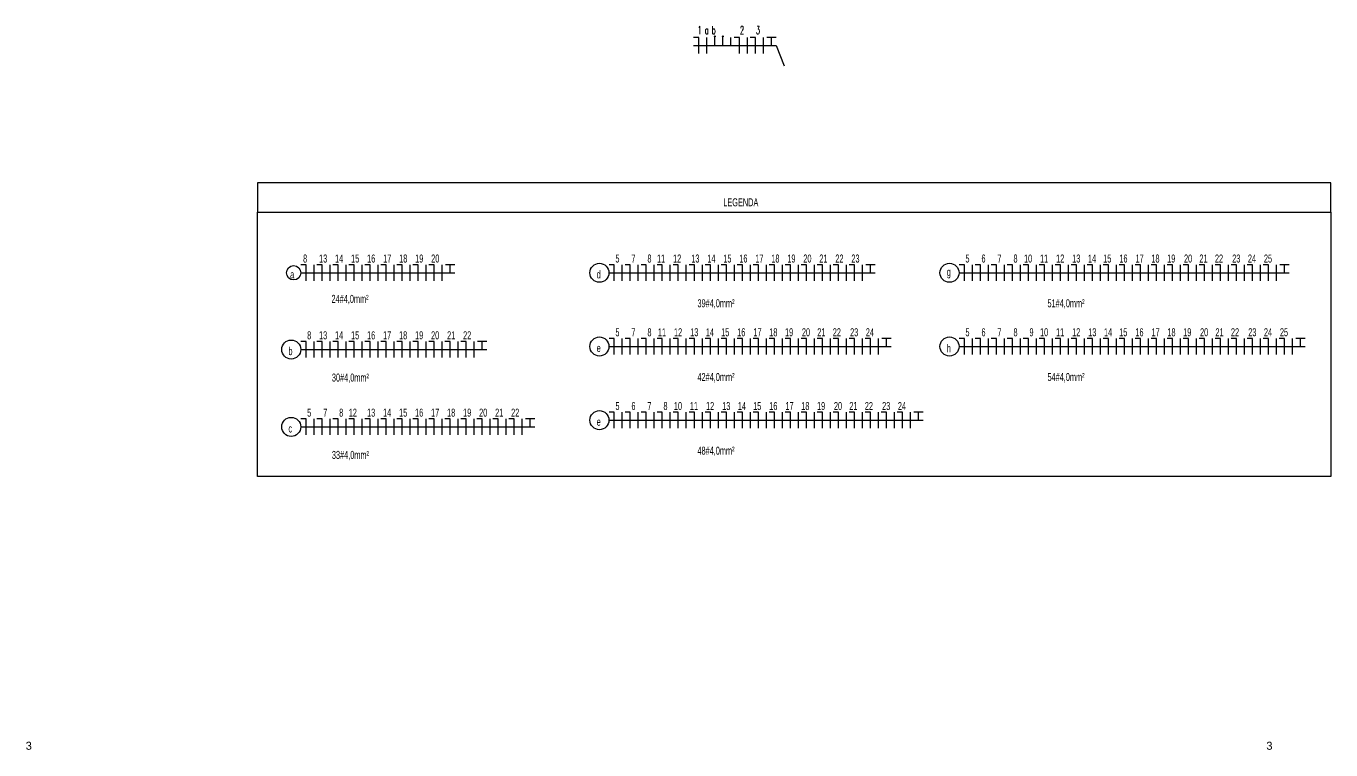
# Model space of a CAD drawing. Extents: x -115 to 23, y 4 to 69.
# Drawn here: x -82.3 to -66, y 48.28 to 57.32 of the extents above; entities that cross this region are included whole.
import ezdxf

# ---------------------------------------------------------------- set-up
doc = ezdxf.new("R2010")
doc.units = 0
doc.header["$MEASUREMENT"] = 0
doc.linetypes.add('CONTINU', pattern=[0])
for name, color, linetype in [('Chamada', 3, 'CONTINUOUS'), ('Elétrico', 5, 'CONTINUOUS'), ('Texto - Elétrica', 3, 'CONTINUOUS')]:
    doc.layers.add(name, color=color, linetype=linetype)
doc.styles.add('ARIAL', font='arial.ttf')
doc.styles.add('ROMANS', font='romans.shx', dxfattribs={"height": 0.2})

msp = doc.modelspace()

# ---------------------------------------------------------------- linework, layer by layer
at = {"layer": 'Chamada', "linetype": 'Continuous'}
for p, q in [((-73.963, 57.081), (-72.929, 57.081)), ((-73.754, 57.081), (-72.929, 57.081)), ((-73.654, 57.081), (-72.929, 57.081)), ((-73.654, 57.081), (-72.929, 57.081)), ((-72.929, 57.081), (-72.828, 56.826)), ((-78.869, 54.241), (-76.944, 54.241)), ((-75.018, 54.241), (-71.693, 54.241)), ((-70.645, 54.241), (-66.52, 54.241)), ((-75.018, 53.32), (-71.493, 53.32)), ((-70.645, 53.32), (-66.32, 53.32)), ((-78.869, 53.282), (-76.544, 53.282)), ((-75.018, 52.4), (-71.093, 52.4)), ((-78.869, 52.316), (-75.944, 52.316))]:
    msp.add_line(p, q, dxfattribs=at)
at = {"layer": 'Elétrico', "linetype": 'Continuous'}
for p, q in [((-73.896, 57.181), (-73.963, 57.181)), ((-73.896, 56.981), (-73.896, 57.181)), ((-73.796, 56.981), (-73.796, 57.181)), ((-73.696, 57.081), (-73.696, 57.181)), ((-73.596, 57.081), (-73.596, 57.181)), ((-73.496, 57.081), (-73.496, 57.181)), ((-73.388, 57.181), (-73.454, 57.181)), ((-73.388, 56.981), (-73.388, 57.181)), ((-73.288, 56.981), (-73.288, 57.181)), ((-73.188, 57.181), (-73.254, 57.181)), ((-73.188, 56.981), (-73.188, 57.181)), ((-73.088, 56.981), (-73.088, 57.181)), ((-72.929, 57.181), (-73.046, 57.181)), ((-72.988, 57.081), (-72.988, 57.181)), ((-78.802, 54.341), (-78.869, 54.341)), ((-78.802, 54.141), (-78.802, 54.341)), ((-78.702, 54.141), (-78.702, 54.341)), ((-78.602, 54.341), (-78.669, 54.341)), ((-78.602, 54.141), (-78.602, 54.341)), ((-78.502, 54.141), (-78.502, 54.341)), ((-78.402, 54.341), (-78.469, 54.341)), ((-78.402, 54.141), (-78.402, 54.341)), ((-78.302, 54.141), (-78.302, 54.341)), ((-78.202, 54.341), (-78.269, 54.341)), ((-78.202, 54.141), (-78.202, 54.341)), ((-78.102, 54.141), (-78.102, 54.341)), ((-78.002, 54.341), (-78.069, 54.341)), ((-78.002, 54.141), (-78.002, 54.341)), ((-77.902, 54.141), (-77.902, 54.341)), ((-77.802, 54.341), (-77.869, 54.341)), ((-77.802, 54.141), (-77.802, 54.341)), ((-77.702, 54.141), (-77.702, 54.341)), ((-77.602, 54.341), (-77.669, 54.341)), ((-77.602, 54.141), (-77.602, 54.341)), ((-77.502, 54.141), (-77.502, 54.341)), ((-77.402, 54.341), (-77.469, 54.341)), ((-77.402, 54.141), (-77.402, 54.341)), ((-77.302, 54.141), (-77.302, 54.341)), ((-77.202, 54.341), (-77.269, 54.341)), ((-77.202, 54.141), (-77.202, 54.341)), ((-77.102, 54.141), (-77.102, 54.341)), ((-76.944, 54.341), (-77.06, 54.341)), ((-77.002, 54.241), (-77.002, 54.341)), ((-74.952, 54.341), (-75.018, 54.341)), ((-74.952, 54.141), (-74.952, 54.341)), ((-74.852, 54.141), (-74.852, 54.341)), ((-74.752, 54.341), (-74.818, 54.341)), ((-74.752, 54.141), (-74.752, 54.341)), ((-74.652, 54.141), (-74.652, 54.341)), ((-74.552, 54.341), (-74.618, 54.341)), ((-74.552, 54.141), (-74.552, 54.341)), ((-74.452, 54.141), (-74.452, 54.341)), ((-74.352, 54.341), (-74.418, 54.341)), ((-74.352, 54.141), (-74.352, 54.341)), ((-74.252, 54.141), (-74.252, 54.341)), ((-74.152, 54.341), (-74.218, 54.341)), ((-74.152, 54.141), (-74.152, 54.341)), ((-74.052, 54.141), (-74.052, 54.341)), ((-73.952, 54.341), (-74.018, 54.341)), ((-73.952, 54.141), (-73.952, 54.341)), ((-73.852, 54.141), (-73.852, 54.341)), ((-73.752, 54.341), (-73.818, 54.341)), ((-73.752, 54.141), (-73.752, 54.341)), ((-73.652, 54.141), (-73.652, 54.341)), ((-73.552, 54.341), (-73.618, 54.341)), ((-73.552, 54.141), (-73.552, 54.341)), ((-73.452, 54.141), (-73.452, 54.341)), ((-73.352, 54.341), (-73.418, 54.341)), ((-73.352, 54.141), (-73.352, 54.341)), ((-73.252, 54.141), (-73.252, 54.341)), ((-73.152, 54.341), (-73.218, 54.341)), ((-73.152, 54.141), (-73.152, 54.341)), ((-73.052, 54.141), (-73.052, 54.341)), ((-72.952, 54.341), (-73.018, 54.341)), ((-72.952, 54.141), (-72.952, 54.341)), ((-72.852, 54.141), (-72.852, 54.341)), ((-72.752, 54.341), (-72.818, 54.341)), ((-72.752, 54.141), (-72.752, 54.341)), ((-72.652, 54.141), (-72.652, 54.341)), ((-72.552, 54.341), (-72.618, 54.341)), ((-72.552, 54.141), (-72.552, 54.341)), ((-72.452, 54.141), (-72.452, 54.341)), ((-72.352, 54.341), (-72.418, 54.341)), ((-72.352, 54.141), (-72.352, 54.341)), ((-72.252, 54.141), (-72.252, 54.341)), ((-72.152, 54.341), (-72.218, 54.341)), ((-72.152, 54.141), (-72.152, 54.341)), ((-72.052, 54.141), (-72.052, 54.341)), ((-71.952, 54.341), (-72.018, 54.341)), ((-71.952, 54.141), (-71.952, 54.341)), ((-71.852, 54.141), (-71.852, 54.341)), ((-71.693, 54.341), (-71.81, 54.341)), ((-71.752, 54.241), (-71.752, 54.341)), ((-70.578, 54.341), (-70.645, 54.341)), ((-70.578, 54.141), (-70.578, 54.341)), ((-70.478, 54.141), (-70.478, 54.341)), ((-70.378, 54.341), (-70.445, 54.341)), ((-70.378, 54.141), (-70.378, 54.341)), ((-70.278, 54.141), (-70.278, 54.341)), ((-70.178, 54.341), (-70.245, 54.341)), ((-70.178, 54.141), (-70.178, 54.341)), ((-70.078, 54.141), (-70.078, 54.341)), ((-69.978, 54.341), (-70.045, 54.341)), ((-69.978, 54.141), (-69.978, 54.341)), ((-69.878, 54.141), (-69.878, 54.341)), ((-69.778, 54.341), (-69.845, 54.341)), ((-69.778, 54.141), (-69.778, 54.341)), ((-69.678, 54.141), (-69.678, 54.341)), ((-69.578, 54.341), (-69.645, 54.341)), ((-69.578, 54.141), (-69.578, 54.341)), ((-69.478, 54.141), (-69.478, 54.341)), ((-69.378, 54.341), (-69.445, 54.341)), ((-69.378, 54.141), (-69.378, 54.341)), ((-69.278, 54.141), (-69.278, 54.341)), ((-69.178, 54.341), (-69.245, 54.341)), ((-69.178, 54.141), (-69.178, 54.341)), ((-69.078, 54.141), (-69.078, 54.341)), ((-68.978, 54.341), (-69.045, 54.341)), ((-68.978, 54.141), (-68.978, 54.341)), ((-68.878, 54.141), (-68.878, 54.341)), ((-68.778, 54.341), (-68.845, 54.341)), ((-68.778, 54.141), (-68.778, 54.341)), ((-68.678, 54.141), (-68.678, 54.341)), ((-68.578, 54.341), (-68.645, 54.341)), ((-68.578, 54.141), (-68.578, 54.341)), ((-68.478, 54.141), (-68.478, 54.341)), ((-68.378, 54.341), (-68.445, 54.341)), ((-68.378, 54.141), (-68.378, 54.341)), ((-68.278, 54.141), (-68.278, 54.341)), ((-68.178, 54.341), (-68.245, 54.341)), ((-68.178, 54.141), (-68.178, 54.341)), ((-68.078, 54.141), (-68.078, 54.341)), ((-67.978, 54.341), (-68.045, 54.341)), ((-67.978, 54.141), (-67.978, 54.341)), ((-67.878, 54.141), (-67.878, 54.341)), ((-67.778, 54.341), (-67.845, 54.341)), ((-67.778, 54.141), (-67.778, 54.341)), ((-67.678, 54.141), (-67.678, 54.341)), ((-67.578, 54.341), (-67.645, 54.341)), ((-67.578, 54.141), (-67.578, 54.341)), ((-67.478, 54.141), (-67.478, 54.341)), ((-67.378, 54.341), (-67.445, 54.341)), ((-67.378, 54.141), (-67.378, 54.341)), ((-67.278, 54.141), (-67.278, 54.341)), ((-67.178, 54.341), (-67.245, 54.341)), ((-67.178, 54.141), (-67.178, 54.341)), ((-67.078, 54.141), (-67.078, 54.341)), ((-66.978, 54.341), (-67.045, 54.341)), ((-66.978, 54.141), (-66.978, 54.341)), ((-66.878, 54.141), (-66.878, 54.341)), ((-66.778, 54.341), (-66.845, 54.341)), ((-66.778, 54.141), (-66.778, 54.341)), ((-66.678, 54.141), (-66.678, 54.341)), ((-66.52, 54.341), (-66.636, 54.341)), ((-66.578, 54.241), (-66.578, 54.341)), ((-78.802, 53.382), (-78.869, 53.382)), ((-78.802, 53.182), (-78.802, 53.382)), ((-78.702, 53.182), (-78.702, 53.382)), ((-78.602, 53.382), (-78.669, 53.382)), ((-78.602, 53.182), (-78.602, 53.382)), ((-78.502, 53.182), (-78.502, 53.382)), ((-78.402, 53.382), (-78.469, 53.382)), ((-78.402, 53.182), (-78.402, 53.382)), ((-78.302, 53.182), (-78.302, 53.382)), ((-78.202, 53.382), (-78.269, 53.382)), ((-78.202, 53.182), (-78.202, 53.382)), ((-78.102, 53.182), (-78.102, 53.382)), ((-78.002, 53.382), (-78.069, 53.382)), ((-78.002, 53.182), (-78.002, 53.382)), ((-77.902, 53.182), (-77.902, 53.382)), ((-77.802, 53.382), (-77.869, 53.382)), ((-77.802, 53.182), (-77.802, 53.382)), ((-77.702, 53.182), (-77.702, 53.382)), ((-77.602, 53.382), (-77.669, 53.382)), ((-77.602, 53.182), (-77.602, 53.382)), ((-77.502, 53.182), (-77.502, 53.382)), ((-77.402, 53.382), (-77.469, 53.382)), ((-77.402, 53.182), (-77.402, 53.382)), ((-77.302, 53.182), (-77.302, 53.382)), ((-77.202, 53.382), (-77.269, 53.382)), ((-77.202, 53.182), (-77.202, 53.382)), ((-77.102, 53.182), (-77.102, 53.382)), ((-77.002, 53.382), (-77.069, 53.382)), ((-77.002, 53.182), (-77.002, 53.382)), ((-76.902, 53.182), (-76.902, 53.382)), ((-76.802, 53.382), (-76.869, 53.382)), ((-76.802, 53.182), (-76.802, 53.382)), ((-76.702, 53.182), (-76.702, 53.382)), ((-76.544, 53.382), (-76.661, 53.382)), ((-76.602, 53.282), (-76.602, 53.382)), ((-74.952, 53.42), (-75.018, 53.42)), ((-74.952, 53.22), (-74.952, 53.42)), ((-74.852, 53.22), (-74.852, 53.42)), ((-74.752, 53.42), (-74.818, 53.42)), ((-74.752, 53.22), (-74.752, 53.42)), ((-74.652, 53.22), (-74.652, 53.42)), ((-74.552, 53.42), (-74.618, 53.42)), ((-74.552, 53.22), (-74.552, 53.42)), ((-74.452, 53.22), (-74.452, 53.42)), ((-74.352, 53.42), (-74.418, 53.42)), ((-74.352, 53.22), (-74.352, 53.42)), ((-74.252, 53.22), (-74.252, 53.42)), ((-74.152, 53.42), (-74.218, 53.42)), ((-74.152, 53.22), (-74.152, 53.42)), ((-74.052, 53.22), (-74.052, 53.42)), ((-73.952, 53.42), (-74.018, 53.42)), ((-73.952, 53.22), (-73.952, 53.42)), ((-73.852, 53.22), (-73.852, 53.42)), ((-73.752, 53.42), (-73.818, 53.42)), ((-73.752, 53.22), (-73.752, 53.42)), ((-73.652, 53.22), (-73.652, 53.42)), ((-73.552, 53.42), (-73.618, 53.42)), ((-73.552, 53.22), (-73.552, 53.42)), ((-73.452, 53.22), (-73.452, 53.42)), ((-73.352, 53.42), (-73.418, 53.42)), ((-73.352, 53.22), (-73.352, 53.42)), ((-73.252, 53.22), (-73.252, 53.42)), ((-73.152, 53.42), (-73.218, 53.42)), ((-73.152, 53.22), (-73.152, 53.42)), ((-73.052, 53.22), (-73.052, 53.42)), ((-72.952, 53.42), (-73.018, 53.42)), ((-72.952, 53.22), (-72.952, 53.42)), ((-72.852, 53.22), (-72.852, 53.42)), ((-72.752, 53.42), (-72.818, 53.42)), ((-72.752, 53.22), (-72.752, 53.42)), ((-72.652, 53.22), (-72.652, 53.42)), ((-72.552, 53.42), (-72.618, 53.42)), ((-72.552, 53.22), (-72.552, 53.42)), ((-72.452, 53.22), (-72.452, 53.42)), ((-72.352, 53.42), (-72.418, 53.42)), ((-72.352, 53.22), (-72.352, 53.42)), ((-72.252, 53.22), (-72.252, 53.42)), ((-72.152, 53.42), (-72.218, 53.42)), ((-72.152, 53.22), (-72.152, 53.42)), ((-72.052, 53.22), (-72.052, 53.42)), ((-71.952, 53.42), (-72.018, 53.42)), ((-71.952, 53.22), (-71.952, 53.42)), ((-71.852, 53.22), (-71.852, 53.42)), ((-71.752, 53.42), (-71.818, 53.42)), ((-71.752, 53.22), (-71.752, 53.42)), ((-71.652, 53.22), (-71.652, 53.42)), ((-71.493, 53.42), (-71.61, 53.42)), ((-71.552, 53.32), (-71.552, 53.42)), ((-70.578, 53.42), (-70.645, 53.42)), ((-70.578, 53.22), (-70.578, 53.42)), ((-70.478, 53.22), (-70.478, 53.42)), ((-70.378, 53.42), (-70.445, 53.42)), ((-70.378, 53.22), (-70.378, 53.42)), ((-70.278, 53.22), (-70.278, 53.42)), ((-70.178, 53.42), (-70.245, 53.42)), ((-70.178, 53.22), (-70.178, 53.42)), ((-70.078, 53.22), (-70.078, 53.42)), ((-69.978, 53.42), (-70.045, 53.42)), ((-69.978, 53.22), (-69.978, 53.42)), ((-69.878, 53.22), (-69.878, 53.42)), ((-69.778, 53.42), (-69.845, 53.42)), ((-69.778, 53.22), (-69.778, 53.42)), ((-69.678, 53.22), (-69.678, 53.42)), ((-69.578, 53.42), (-69.645, 53.42)), ((-69.578, 53.22), (-69.578, 53.42)), ((-69.478, 53.22), (-69.478, 53.42)), ((-69.378, 53.42), (-69.445, 53.42)), ((-69.378, 53.22), (-69.378, 53.42)), ((-69.278, 53.22), (-69.278, 53.42)), ((-69.178, 53.42), (-69.245, 53.42)), ((-69.178, 53.22), (-69.178, 53.42)), ((-69.078, 53.22), (-69.078, 53.42)), ((-68.978, 53.42), (-69.045, 53.42)), ((-68.978, 53.22), (-68.978, 53.42)), ((-68.878, 53.22), (-68.878, 53.42)), ((-68.778, 53.42), (-68.845, 53.42)), ((-68.778, 53.22), (-68.778, 53.42)), ((-68.678, 53.22), (-68.678, 53.42)), ((-68.578, 53.42), (-68.645, 53.42)), ((-68.578, 53.22), (-68.578, 53.42)), ((-68.478, 53.22), (-68.478, 53.42)), ((-68.378, 53.42), (-68.445, 53.42)), ((-68.378, 53.22), (-68.378, 53.42)), ((-68.278, 53.22), (-68.278, 53.42)), ((-68.178, 53.42), (-68.245, 53.42)), ((-68.178, 53.22), (-68.178, 53.42)), ((-68.078, 53.22), (-68.078, 53.42)), ((-67.978, 53.42), (-68.045, 53.42)), ((-67.978, 53.22), (-67.978, 53.42)), ((-67.878, 53.22), (-67.878, 53.42)), ((-67.778, 53.42), (-67.845, 53.42)), ((-67.778, 53.22), (-67.778, 53.42)), ((-67.678, 53.22), (-67.678, 53.42)), ((-67.578, 53.42), (-67.645, 53.42)), ((-67.578, 53.22), (-67.578, 53.42)), ((-67.478, 53.22), (-67.478, 53.42)), ((-67.378, 53.42), (-67.445, 53.42)), ((-67.378, 53.22), (-67.378, 53.42)), ((-67.278, 53.22), (-67.278, 53.42)), ((-67.178, 53.42), (-67.245, 53.42)), ((-67.178, 53.22), (-67.178, 53.42)), ((-67.078, 53.22), (-67.078, 53.42)), ((-66.978, 53.42), (-67.045, 53.42)), ((-66.978, 53.22), (-66.978, 53.42)), ((-66.878, 53.22), (-66.878, 53.42)), ((-66.778, 53.42), (-66.845, 53.42)), ((-66.778, 53.22), (-66.778, 53.42)), ((-66.678, 53.22), (-66.678, 53.42)), ((-66.578, 53.42), (-66.645, 53.42)), ((-66.578, 53.22), (-66.578, 53.42)), ((-66.478, 53.22), (-66.478, 53.42)), ((-66.32, 53.42), (-66.436, 53.42)), ((-66.378, 53.32), (-66.378, 53.42)), ((-74.952, 52.5), (-75.018, 52.5)), ((-74.952, 52.3), (-74.952, 52.5)), ((-74.852, 52.3), (-74.852, 52.5)), ((-74.752, 52.5), (-74.818, 52.5)), ((-74.752, 52.3), (-74.752, 52.5)), ((-74.652, 52.3), (-74.652, 52.5)), ((-74.552, 52.5), (-74.618, 52.5)), ((-74.552, 52.3), (-74.552, 52.5)), ((-74.452, 52.3), (-74.452, 52.5)), ((-74.352, 52.5), (-74.418, 52.5)), ((-74.352, 52.3), (-74.352, 52.5)), ((-74.252, 52.3), (-74.252, 52.5)), ((-74.152, 52.5), (-74.218, 52.5)), ((-74.152, 52.3), (-74.152, 52.5)), ((-74.052, 52.3), (-74.052, 52.5)), ((-73.952, 52.5), (-74.018, 52.5)), ((-73.952, 52.3), (-73.952, 52.5)), ((-73.852, 52.3), (-73.852, 52.5)), ((-73.752, 52.5), (-73.818, 52.5)), ((-73.752, 52.3), (-73.752, 52.5)), ((-73.652, 52.3), (-73.652, 52.5)), ((-73.552, 52.5), (-73.618, 52.5)), ((-73.552, 52.3), (-73.552, 52.5)), ((-73.452, 52.3), (-73.452, 52.5)), ((-73.352, 52.5), (-73.418, 52.5)), ((-73.352, 52.3), (-73.352, 52.5)), ((-73.252, 52.3), (-73.252, 52.5)), ((-73.152, 52.5), (-73.218, 52.5)), ((-73.152, 52.3), (-73.152, 52.5)), ((-73.052, 52.3), (-73.052, 52.5)), ((-72.952, 52.5), (-73.018, 52.5)), ((-72.952, 52.3), (-72.952, 52.5)), ((-72.852, 52.3), (-72.852, 52.5)), ((-72.752, 52.5), (-72.818, 52.5)), ((-72.752, 52.3), (-72.752, 52.5)), ((-72.652, 52.3), (-72.652, 52.5)), ((-72.552, 52.5), (-72.618, 52.5)), ((-72.552, 52.3), (-72.552, 52.5)), ((-72.452, 52.3), (-72.452, 52.5)), ((-72.352, 52.5), (-72.418, 52.5)), ((-72.352, 52.3), (-72.352, 52.5)), ((-72.252, 52.3), (-72.252, 52.5)), ((-72.152, 52.5), (-72.218, 52.5)), ((-72.152, 52.3), (-72.152, 52.5)), ((-72.052, 52.3), (-72.052, 52.5)), ((-71.952, 52.5), (-72.018, 52.5)), ((-71.952, 52.3), (-71.952, 52.5)), ((-71.852, 52.3), (-71.852, 52.5)), ((-71.752, 52.5), (-71.818, 52.5)), ((-71.752, 52.3), (-71.752, 52.5)), ((-71.652, 52.3), (-71.652, 52.5)), ((-71.552, 52.5), (-71.618, 52.5)), ((-71.552, 52.3), (-71.552, 52.5)), ((-71.452, 52.3), (-71.452, 52.5)), ((-71.352, 52.5), (-71.418, 52.5)), ((-71.352, 52.3), (-71.352, 52.5)), ((-71.252, 52.3), (-71.252, 52.5)), ((-71.093, 52.5), (-71.21, 52.5)), ((-71.152, 52.4), (-71.152, 52.5)), ((-78.802, 52.416), (-78.869, 52.416)), ((-78.802, 52.216), (-78.802, 52.416)), ((-78.702, 52.216), (-78.702, 52.416)), ((-78.602, 52.416), (-78.669, 52.416)), ((-78.602, 52.216), (-78.602, 52.416)), ((-78.502, 52.216), (-78.502, 52.416)), ((-78.402, 52.416), (-78.469, 52.416)), ((-78.402, 52.216), (-78.402, 52.416)), ((-78.302, 52.216), (-78.302, 52.416)), ((-78.202, 52.416), (-78.269, 52.416)), ((-78.202, 52.216), (-78.202, 52.416)), ((-78.102, 52.216), (-78.102, 52.416)), ((-78.002, 52.416), (-78.069, 52.416)), ((-78.002, 52.216), (-78.002, 52.416)), ((-77.902, 52.216), (-77.902, 52.416)), ((-77.802, 52.416), (-77.869, 52.416)), ((-77.802, 52.216), (-77.802, 52.416)), ((-77.702, 52.216), (-77.702, 52.416)), ((-77.602, 52.416), (-77.669, 52.416)), ((-77.602, 52.216), (-77.602, 52.416)), ((-77.502, 52.216), (-77.502, 52.416)), ((-77.402, 52.416), (-77.469, 52.416)), ((-77.402, 52.216), (-77.402, 52.416)), ((-77.302, 52.216), (-77.302, 52.416)), ((-77.202, 52.416), (-77.269, 52.416)), ((-77.202, 52.216), (-77.202, 52.416)), ((-77.102, 52.216), (-77.102, 52.416)), ((-77.002, 52.416), (-77.069, 52.416)), ((-77.002, 52.216), (-77.002, 52.416)), ((-76.902, 52.216), (-76.902, 52.416)), ((-76.802, 52.416), (-76.869, 52.416)), ((-76.802, 52.216), (-76.802, 52.416)), ((-76.702, 52.216), (-76.702, 52.416)), ((-76.602, 52.416), (-76.669, 52.416)), ((-76.602, 52.216), (-76.602, 52.416)), ((-76.502, 52.216), (-76.502, 52.416)), ((-76.402, 52.416), (-76.469, 52.416)), ((-76.402, 52.216), (-76.402, 52.416)), ((-76.302, 52.216), (-76.302, 52.416)), ((-76.202, 52.416), (-76.269, 52.416)), ((-76.202, 52.216), (-76.202, 52.416)), ((-76.102, 52.216), (-76.102, 52.416)), ((-75.944, 52.416), (-76.061, 52.416)), ((-76.002, 52.316), (-76.002, 52.416))]:
    msp.add_line(p, q, dxfattribs=at)
at = {"layer": 'Elétrico', "linetype": 'CONTINU'}
for points in [[(-79.409, 55), (-65.999, 55), (-65.999, 55.364), (-79.409, 55.364)], [(-79.409, 55), (-65.999, 55), (-65.999, 51.695), (-79.409, 51.695)]]:
    msp.add_lwpolyline(points, close=True, dxfattribs=at)
at = {"layer": 'Elétrico', "linetype": 'Continuous'}
for centre, radius in [((-73.696, 57.194), 0.00625), ((-73.596, 57.194), 0.00625), ((-78.958, 54.241), 0.089), ((-75.138, 54.241), 0.119), ((-70.764, 54.241), 0.119), ((-78.988, 53.282), 0.119), ((-75.138, 53.32), 0.119), ((-70.764, 53.32), 0.119), ((-75.138, 52.4), 0.119), ((-78.988, 52.316), 0.119)]:
    msp.add_circle(centre, radius, dxfattribs=at)

# ---------------------------------------------------------------- texts
at = {"layer": 'Texto - Elétrica', "linetype": 'Continuous'}
for s, style, width, p in [('1 a b', 'ROMANS', 0.5, (-73.911, 57.222)), ('2', 'ROMANS', 0.5, (-73.381, 57.222)), ('3', 'ROMANS', 0.5, (-73.181, 57.222)), ('LEGENDA', 'ARIAL', 0.6, (-73.59, 55.071)), ('8', 'ARIAL', 0.6, (-78.84, 54.369)), ('13', 'ARIAL', 0.6, (-78.64, 54.369)), ('14', 'ARIAL', 0.6, (-78.44, 54.369)), ('15', 'ARIAL', 0.6, (-78.24, 54.369)), ('16', 'ARIAL', 0.6, (-78.04, 54.369)), ('17', 'ARIAL', 0.6, (-77.84, 54.369)), ('18', 'ARIAL', 0.6, (-77.64, 54.369)), ('19', 'ARIAL', 0.6, (-77.44, 54.369)), ('20', 'ARIAL', 0.6, (-77.24, 54.369)), ('5', 'ARIAL', 0.6, (-74.938, 54.369)), ('7', 'ARIAL', 0.6, (-74.738, 54.369)), ('8', 'ARIAL', 0.6, (-74.538, 54.369)), ('11', 'ARIAL', 0.6, (-74.418, 54.369)), ('12', 'ARIAL', 0.6, (-74.218, 54.369)), ('13', 'ARIAL', 0.6, (-73.99, 54.369)), ('14', 'ARIAL', 0.6, (-73.79, 54.369)), ('15', 'ARIAL', 0.6, (-73.59, 54.369)), ('16', 'ARIAL', 0.6, (-73.39, 54.369)), ('17', 'ARIAL', 0.6, (-73.19, 54.369)), ('18', 'ARIAL', 0.6, (-72.99, 54.369)), ('19', 'ARIAL', 0.6, (-72.79, 54.369)), ('20', 'ARIAL', 0.6, (-72.59, 54.369)), ('21', 'ARIAL', 0.6, (-72.39, 54.369)), ('22', 'ARIAL', 0.6, (-72.19, 54.369)), ('23', 'ARIAL', 0.6, (-71.99, 54.369)), ('5', 'ARIAL', 0.6, (-70.565, 54.369)), ('6', 'ARIAL', 0.6, (-70.365, 54.369)), ('7', 'ARIAL', 0.6, (-70.165, 54.369)), ('8', 'ARIAL', 0.6, (-69.965, 54.369)), ('10', 'ARIAL', 0.6, (-69.833, 54.369)), ('11', 'ARIAL', 0.6, (-69.633, 54.369)), ('12', 'ARIAL', 0.6, (-69.432, 54.369)), ('13', 'ARIAL', 0.6, (-69.231, 54.369)), ('14', 'ARIAL', 0.6, (-69.034, 54.369)), ('15', 'ARIAL', 0.6, (-68.844, 54.369)), ('16', 'ARIAL', 0.6, (-68.642, 54.369)), ('17', 'ARIAL', 0.6, (-68.44, 54.369)), ('18', 'ARIAL', 0.6, (-68.242, 54.369)), ('19', 'ARIAL', 0.6, (-68.045, 54.369)), ('20', 'ARIAL', 0.6, (-67.834, 54.369)), ('21', 'ARIAL', 0.6, (-67.642, 54.369)), ('22', 'ARIAL', 0.6, (-67.448, 54.369)), ('23', 'ARIAL', 0.6, (-67.232, 54.369)), ('24', 'ARIAL', 0.6, (-67.036, 54.369)), ('25', 'ARIAL', 0.6, (-66.836, 54.369)), ('a', 'ARIAL', 0.6, (-79.002, 54.171)), ('d', 'ARIAL', 0.6, (-75.172, 54.171)), ('g', 'ARIAL', 0.6, (-70.798, 54.201)), ('24#4,0mm²', 'ARIAL', 0.6, (-78.485, 53.865)), ('39#4,0mm²', 'ARIAL', 0.6, (-73.913, 53.81)), ('51#4,0mm²', 'ARIAL', 0.6, (-69.54, 53.81)), ('8', 'ARIAL', 0.6, (-78.789, 53.41)), ('13', 'ARIAL', 0.6, (-78.641, 53.41)), ('14', 'ARIAL', 0.6, (-78.441, 53.41)), ('15', 'ARIAL', 0.6, (-78.241, 53.41)), ('16', 'ARIAL', 0.6, (-78.041, 53.41)), ('17', 'ARIAL', 0.6, (-77.841, 53.41)), ('18', 'ARIAL', 0.6, (-77.641, 53.41)), ('19', 'ARIAL', 0.6, (-77.441, 53.41)), ('20', 'ARIAL', 0.6, (-77.241, 53.41)), ('21', 'ARIAL', 0.6, (-77.041, 53.41)), ('22', 'ARIAL', 0.6, (-76.841, 53.41)), ('5', 'ARIAL', 0.6, (-74.938, 53.448)), ('7', 'ARIAL', 0.6, (-74.738, 53.448)), ('8', 'ARIAL', 0.6, (-74.538, 53.448)), ('11', 'ARIAL', 0.6, (-74.407, 53.448)), ('12', 'ARIAL', 0.6, (-74.206, 53.448)), ('13', 'ARIAL', 0.6, (-74.004, 53.448)), ('14', 'ARIAL', 0.6, (-73.808, 53.448)), ('15', 'ARIAL', 0.6, (-73.617, 53.448)), ('16', 'ARIAL', 0.6, (-73.416, 53.448)), ('17', 'ARIAL', 0.6, (-73.214, 53.448)), ('18', 'ARIAL', 0.6, (-73.016, 53.448)), ('19', 'ARIAL', 0.6, (-72.819, 53.448)), ('20', 'ARIAL', 0.6, (-72.608, 53.448)), ('21', 'ARIAL', 0.6, (-72.416, 53.448)), ('22', 'ARIAL', 0.6, (-72.222, 53.448)), ('23', 'ARIAL', 0.6, (-72.006, 53.448)), ('24', 'ARIAL', 0.6, (-71.809, 53.448)), ('5', 'ARIAL', 0.6, (-70.565, 53.448)), ('6', 'ARIAL', 0.6, (-70.365, 53.448)), ('7', 'ARIAL', 0.6, (-70.165, 53.448)), ('8', 'ARIAL', 0.6, (-69.965, 53.448)), ('9', 'ARIAL', 0.6, (-69.765, 53.448)), ('10', 'ARIAL', 0.6, (-69.633, 53.448)), ('11', 'ARIAL', 0.6, (-69.433, 53.448)), ('12', 'ARIAL', 0.6, (-69.232, 53.448)), ('13', 'ARIAL', 0.6, (-69.031, 53.448)), ('14', 'ARIAL', 0.6, (-68.834, 53.448)), ('15', 'ARIAL', 0.6, (-68.644, 53.448)), ('16', 'ARIAL', 0.6, (-68.442, 53.448)), ('17', 'ARIAL', 0.6, (-68.24, 53.448)), ('18', 'ARIAL', 0.6, (-68.042, 53.448)), ('19', 'ARIAL', 0.6, (-67.845, 53.448)), ('20', 'ARIAL', 0.6, (-67.634, 53.448)), ('21', 'ARIAL', 0.6, (-67.442, 53.448)), ('22', 'ARIAL', 0.6, (-67.248, 53.448)), ('23', 'ARIAL', 0.6, (-67.032, 53.448)), ('24', 'ARIAL', 0.6, (-66.836, 53.448)), ('25', 'ARIAL', 0.6, (-66.636, 53.448)), ('b', 'ARIAL', 0.6, (-79.023, 53.212)), ('e', 'ARIAL', 0.6, (-75.172, 53.251)), ('h', 'ARIAL', 0.6, (-70.798, 53.247)), ('30#4,0mm²', 'ARIAL', 0.6, (-78.48, 52.882)), ('42#4,0mm²', 'ARIAL', 0.6, (-73.913, 52.889)), ('54#4,0mm²', 'ARIAL', 0.6, (-69.54, 52.889)), ('5', 'ARIAL', 0.6, (-78.789, 52.444)), ('7', 'ARIAL', 0.6, (-78.589, 52.444)), ('8', 'ARIAL', 0.6, (-78.389, 52.444)), ('12', 'ARIAL', 0.6, (-78.269, 52.444)), ('13', 'ARIAL', 0.6, (-78.041, 52.444)), ('14', 'ARIAL', 0.6, (-77.841, 52.444)), ('15', 'ARIAL', 0.6, (-77.641, 52.444)), ('16', 'ARIAL', 0.6, (-77.441, 52.444)), ('17', 'ARIAL', 0.6, (-77.241, 52.444)), ('18', 'ARIAL', 0.6, (-77.041, 52.444)), ('19', 'ARIAL', 0.6, (-76.841, 52.444)), ('20', 'ARIAL', 0.6, (-76.641, 52.444)), ('21', 'ARIAL', 0.6, (-76.441, 52.444)), ('22', 'ARIAL', 0.6, (-76.241, 52.444)), ('5', 'ARIAL', 0.6, (-74.938, 52.527)), ('6', 'ARIAL', 0.6, (-74.738, 52.527)), ('7', 'ARIAL', 0.6, (-74.538, 52.527)), ('8', 'ARIAL', 0.6, (-74.338, 52.527)), ('10', 'ARIAL', 0.6, (-74.207, 52.527)), ('11', 'ARIAL', 0.6, (-74.007, 52.527)), ('12', 'ARIAL', 0.6, (-73.806, 52.527)), ('13', 'ARIAL', 0.6, (-73.604, 52.527)), ('14', 'ARIAL', 0.6, (-73.408, 52.527)), ('15', 'ARIAL', 0.6, (-73.217, 52.527)), ('16', 'ARIAL', 0.6, (-73.016, 52.527)), ('17', 'ARIAL', 0.6, (-72.814, 52.527)), ('18', 'ARIAL', 0.6, (-72.616, 52.527)), ('19', 'ARIAL', 0.6, (-72.419, 52.527)), ('20', 'ARIAL', 0.6, (-72.208, 52.527)), ('21', 'ARIAL', 0.6, (-72.016, 52.527)), ('22', 'ARIAL', 0.6, (-71.822, 52.527)), ('23', 'ARIAL', 0.6, (-71.606, 52.527)), ('24', 'ARIAL', 0.6, (-71.409, 52.527)), ('e', 'ARIAL', 0.6, (-75.172, 52.33)), ('c', 'ARIAL', 0.6, (-79.023, 52.246)), ('33#4,0mm²', 'ARIAL', 0.6, (-78.48, 51.916)), ('48#4,0mm²', 'ARIAL', 0.6, (-73.913, 51.969))]:
    msp.add_text(s, height=0.1, dxfattribs=dict(at, style=style, width=width)).set_placement(p)
at = {"layer": 'Texto - Elétrica', "color": 2, "linetype": 'Continuous', "style": 'ARIAL'}
msp.add_text('3', height=0.1, dxfattribs=at).set_placement((-82.306, 48.283))
msp.add_text('3', height=0.1, rotation=0, dxfattribs=at).set_placement((-66.806, 48.283))

doc.saveas('drawing.dxf')
